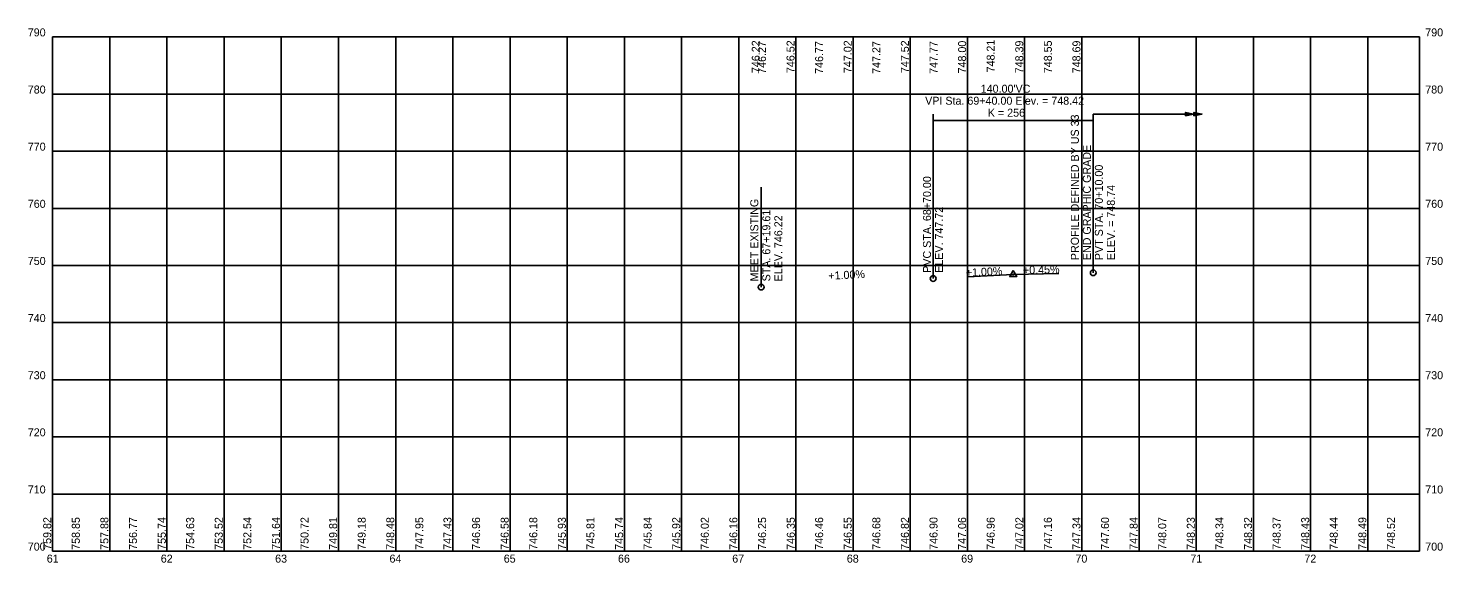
# Model space of a CAD drawing. Extents: x 229 to 1466, y 690 to 1158.
import ezdxf

# ---------------------------------------------------------------- set-up
doc = ezdxf.new("R2010")
doc.units = 0
for name, color, linetype in [('PF_P_Sta_Elev_Text', 7, 'Continuous'), ('PF_P_Text', 7, 'Continuous'), ('PF_P_Text_Grade', 7, 'Continuous'), ('PF_P_Text_Points', 7, 'Continuous'), ('PF_P_Text_Strip_Grades_20', 7, 'Continuous'), ('PF_X_Text_Strip_Grade', 7, 'Continuous'), ('SH_Major_Grid_Line', 7, 'Continuous'), ('SH_Text', 7, 'Continuous')]:
    doc.layers.add(name, color=color, linetype=linetype)

msp = doc.modelspace()

# ---------------------------------------------------------------- linework, layer by layer
at = {"layer": 'PF_P_Text'}
msp.add_lwpolyline([(1090, 945.7), (1086.9, 940.3), (1093.1, 940.3)], close=True, dxfattribs=at)
at = {"layer": 'PF_P_Text_Grade'}
for q in [(1050, 940.1), (1130, 943), (1090, 942.1)]:
    msp.add_line((1090, 942.1), q, dxfattribs=at)
msp.add_circle((1090, 942.1), 0.25, dxfattribs=at)
msp.add_circle((1090, 942.1), 0.25, dxfattribs=at)
at = {"layer": 'PF_P_Text_Points'}
for p, q in [((1020, 938.6), (1020, 1082.5)), ((1160, 1076.9), (1020, 1076.9)), ((1160, 943.7), (1160, 1082.5)), ((869.6, 931.1), (869.6, 1018.6))]:
    msp.add_line(p, q, dxfattribs=at)
for centre in [(1020, 938.6), (1160, 943.7), (869.6, 931.1)]:
    msp.add_circle(centre, 2.5, dxfattribs=at)
at = {"layer": 'SH_Major_Grid_Line'}
for p, q in [((250, 1150), (1445.3, 1150)), ((250, 700), (250, 1150)), ((250, 700), (250, 1150)), ((300, 700), (300, 1150)), ((350, 700), (350, 1150)), ((400, 700), (400, 1150)), ((450, 700), (450, 1150)), ((500, 700), (500, 1150)), ((550, 700), (550, 1150)), ((600, 700), (600, 1150)), ((650, 700), (650, 1150)), ((700, 700), (700, 1150)), ((750, 700), (750, 1150)), ((800, 700), (800, 1150)), ((850, 700), (850, 1150)), ((900, 700), (900, 1150)), ((950, 700), (950, 1150)), ((1000, 700), (1000, 1150)), ((1050, 700), (1050, 1150)), ((1100, 700), (1100, 1150)), ((1150, 700), (1150, 1150)), ((1200, 700), (1200, 1150)), ((1250, 700), (1250, 1150)), ((1300, 700), (1300, 1150)), ((1350, 700), (1350, 1150)), ((1400, 700), (1400, 1150)), ((1445.3, 700), (1445.3, 1150)), ((250, 1100), (1445.3, 1100)), ((250, 1050), (1445.3, 1050)), ((250, 1000), (1445.3, 1000)), ((250, 950), (1445.3, 950)), ((250, 900), (1445.3, 900)), ((250, 850), (1445.3, 850)), ((250, 800), (1445.3, 800)), ((250, 750), (1445.3, 750)), ((250, 700), (1445.3, 700))]:
    msp.add_line(p, q, dxfattribs=at)
at = {"layer": 'SH_Text'}
msp.add_line((1160, 1082.5), (1255, 1082.5), dxfattribs=at)
for points in [[(1240.7, 1081.1), (1240.7, 1083.9), (1247.7, 1082.5)], [(1248, 1081.1), (1248, 1083.9), (1255, 1082.5)]]:
    msp.add_lwpolyline(points, close=True, dxfattribs=at)

# ---------------------------------------------------------------- texts
at = {"layer": 'PF_P_Sta_Elev_Text'}
for s, p in [('790', (228.3, 1150.5)), ('790', (1450.3, 1150.5)), ('780', (228.3, 1100.5)), ('780', (1450.3, 1100.5)), ('770', (228.3, 1050.5)), ('770', (1450.3, 1050.5)), ('760', (228.3, 1000.5)), ('760', (1450.3, 1000.5)), ('750', (228.3, 950.5)), ('750', (1450.3, 950.5)), ('740', (228.3, 900.5)), ('740', (1450.3, 900.5)), ('730', (228.3, 850.5)), ('730', (1450.3, 850.5)), ('720', (228.3, 800.5)), ('720', (1450.3, 800.5)), ('710', (228.3, 750.5)), ('710', (1450.3, 750.5)), ('700', (228.3, 700.5)), ('700', (1450.3, 700.5)), ('61', (244.9, 690)), ('62', (344.6, 690)), ('63', (444.6, 690)), ('64', (544.6, 690)), ('65', (644.5, 690)), ('66', (744.4, 690)), ('67', (844.3, 690)), ('68', (944.5, 690)), ('69', (1044.5, 690)), ('70', (1144.4, 690)), ('71', (1244.9, 690)), ('72', (1344.6, 690))]:
    msp.add_text(s, height=7, dxfattribs=at).set_placement(p)
at = {"layer": 'PF_P_Text_Grade'}
for s, rotation, p in [('+1.00%', 2.8624, (928.5, 937.5)), ('+1.00%', 2.8624, (1048.7, 940.2)), ('+0.45%', 1.298, (1098.6, 942.5))]:
    msp.add_text(s, height=7, rotation=rotation, dxfattribs=at).set_placement(p)
at = {"layer": 'PF_P_Text_Points'}
for s, p in [("140.00'VC", (1061.6, 1101.2)), ('VPI Sta. 69+40.00 Elev. = 748.42', (1013, 1090.7)), ('K = 256', (1067.8, 1080.2))]:
    msp.add_text(s, height=7, dxfattribs=at).set_placement(p)
at = {"layer": 'PF_P_Text_Strip_Grades_20'}
for s, p in [('746.22', (868.4, 1118.4)), ('746.27', (873.8, 1117.7)), ('746.52', (898.8, 1118.4)), ('746.77', (923.8, 1117.7)), ('747.02', (948.8, 1118.4)), ('747.27', (973.8, 1117.7)), ('747.52', (998.8, 1118.4)), ('747.77', (1023.8, 1117.7)), ('748.00', (1048.8, 1118.1)), ('748.21', (1073.8, 1119)), ('748.39', (1098.8, 1118.2)), ('748.55', (1123.8, 1118.3)), ('748.69', (1148.8, 1118.2))]:
    msp.add_text(s, height=7, rotation=90, dxfattribs=at).set_placement(p)
at = {"layer": 'PF_X_Text_Strip_Grade'}
for s, p in [('759.82', (248.8, 701.2)), ('758.85', (273.8, 701.2)), ('757.88', (298.8, 701.2)), ('756.77', (323.8, 701.2)), ('755.74', (349, 701.2)), ('754.63', (373.8, 701.2)), ('753.52', (398.8, 701.2)), ('752.54', (423.8, 701.2)), ('751.64', (448.8, 701.2)), ('750.72', (473.8, 701.2)), ('749.81', (498.8, 701.2)), ('749.18', (523.8, 701.2)), ('748.48', (548.8, 701.2)), ('747.95', (574.2, 701.2)), ('747.43', (598.8, 701.2)), ('746.96', (623.8, 701.2)), ('746.58', (648.8, 701.2)), ('746.18', (673.8, 701.2)), ('745.93', (698.8, 701.2)), ('745.81', (723.8, 701.2)), ('745.74', (748.9, 701.2)), ('745.84', (773.8, 701.2)), ('745.92', (798.8, 701.2)), ('746.02', (823.8, 701.2)), ('746.16', (848.8, 701.2)), ('746.25', (873.9, 701.2)), ('746.35', (899, 701.2)), ('746.46', (923.8, 701.2)), ('746.55', (948.8, 701.2)), ('746.68', (973.8, 701.2)), ('746.82', (998.8, 701.2)), ('746.90', (1023.8, 701.2)), ('747.06', (1048.8, 701.2)), ('746.96', (1073.8, 701.2)), ('747.02', (1098.8, 701.2)), ('747.16', (1123.8, 701.2)), ('747.34', (1148.8, 701.2)), ('747.60', (1173.8, 701.2)), ('747.84', (1198.8, 701.2)), ('748.07', (1223.8, 701.2)), ('748.23', (1248.8, 701.2)), ('748.34', (1273.8, 701.2)), ('748.32', (1298.8, 701.2)), ('748.37', (1323.8, 701.2)), ('748.43', (1348.8, 701.2)), ('748.44', (1373.8, 701.2)), ('748.49', (1398.8, 701.2)), ('748.52', (1423.8, 701.2))]:
    msp.add_text(s, height=7, rotation=90, dxfattribs=at).set_placement(p)
at = {"layer": 'SH_Text'}
for s, p in [('PROFILE DEFINED BY US 33', (1147.4, 954.7)), ('END GRAPHIC GRADE', (1157.9, 954.7)), ('PVC STA. 68+70.00', (1018.1, 943.6)), ('PVT STA. 70+10.00', (1168.4, 954.7)), ('ELEV. = 748.74', (1178.9, 954.7)), ('MEET EXISTING', (867.1, 936.1)), ('STA. 67+19.61', (877.6, 936.1)), ('ELEV. 746.22', (888.1, 936.1)), ('ELEV. 747.72', (1028.6, 943.6))]:
    msp.add_text(s, height=7, rotation=90, dxfattribs=at).set_placement(p)

doc.saveas('drawing.dxf')
